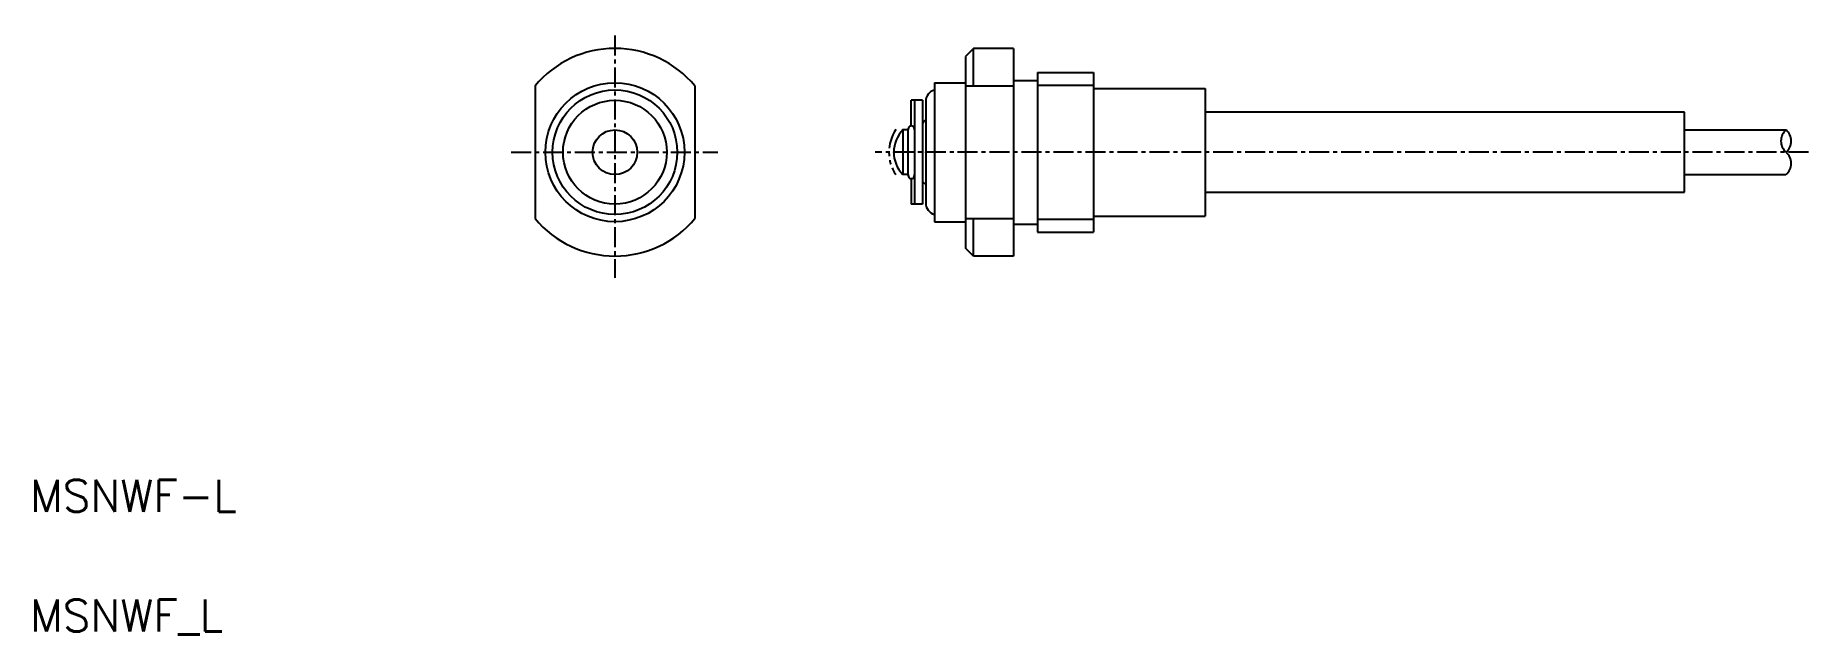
# Model space of a CAD drawing. Extents: x 5 to 116, y 5 to 42.
import ezdxf

# ---------------------------------------------------------------- set-up
doc = ezdxf.new("R2010")
doc.units = 0
doc.linetypes.add('CENTER', pattern=[2, 1.25, -0.25, 0.25, -0.25])
doc.linetypes.add('PHANTOM', pattern=[2.5, 1.25, -0.25, 0.25, -0.25, 0.25, -0.25])
doc.layers.get('0').update_dxf_attribs({"linetype": 'CONTINUOUS'})
doc.layers.add('CENTER', color=1, linetype='CENTER')
doc.styles.get("Standard").update_dxf_attribs({"font": 'txt.shx', "bigfont": 'bigfont.shx'})

msp = doc.modelspace()

# ---------------------------------------------------------------- linework, layer by layer
at = {"color": 7, "linetype": 'CONTINUOUS'}
for p, q in [((64.06, 41.5), (63.56, 41)), ((66.56, 41.5), (64.06, 41.5)), ((64.06, 39.15), (64.06, 41.5)), ((66.56, 41.5), (66.56, 28.5)), ((63.56, 41), (63.56, 29)), ((68.06, 40), (68.06, 30)), ((68.06, 40), (71.56, 40)), ((71.56, 40), (71.56, 30)), ((36.61, 39.15), (36.61, 30.85)), ((46.61, 39.15), (46.61, 30.85)), ((61.61, 39.35), (61.61, 30.65)), ((61.61, 39.35), (63.56, 39.35)), ((63.56, 39.15), (66.56, 39.15)), ((66.56, 39.5), (68.06, 39.5)), ((71.56, 39), (78.56, 39)), ((78.56, 39), (78.56, 31)), ((60.86, 38.25), (60.16, 38.25)), ((60.16, 36.65), (60.16, 38.25)), ((60.36, 38.25), (60.36, 31.75)), ((60.86, 38.25), (60.86, 31.75)), ((61.06, 38.17), (61.06, 31.81)), ((60.88, 36.81), (60.87, 36.81)), ((60.87, 36.81), (60.87, 36.8)), ((60.87, 36.8), (60.87, 36.79)), ((60.89, 36.83), (60.88, 36.83)), ((60.88, 36.83), (60.88, 36.82)), ((60.88, 36.82), (60.88, 36.81)), ((60.9, 36.85), (60.89, 36.85)), ((60.89, 36.85), (60.89, 36.84)), ((60.89, 36.84), (60.89, 36.83)), ((60.91, 36.87), (60.9, 36.87)), ((60.9, 36.87), (60.9, 36.86)), ((60.9, 36.86), (60.9, 36.85)), ((60.92, 36.89), (60.91, 36.88)), ((60.91, 36.88), (60.91, 36.88)), ((60.91, 36.88), (60.91, 36.87)), ((60.93, 36.91), (60.92, 36.9)), ((60.92, 36.9), (60.92, 36.9)), ((60.92, 36.9), (60.92, 36.89)), ((60.94, 36.92), (60.93, 36.91)), ((60.93, 36.91), (60.93, 36.91)), ((60.95, 36.93), (60.94, 36.92)), ((60.94, 36.92), (60.94, 36.92)), ((60.96, 36.93), (60.95, 36.93)), ((60.95, 36.93), (60.95, 36.93)), ((60.95, 36.93), (60.95, 36.93)), ((60.97, 36.94), (60.96, 36.94)), ((60.96, 36.94), (60.96, 36.94)), ((60.96, 36.94), (60.96, 36.93)), ((60.98, 36.95), (60.97, 36.95)), ((60.97, 36.95), (60.97, 36.94)), ((60.97, 36.94), (60.97, 36.94)), ((60.99, 36.96), (60.98, 36.96)), ((60.98, 36.96), (60.98, 36.95)), ((60.98, 36.95), (60.98, 36.95)), ((61, 36.97), (60.99, 36.96)), ((60.99, 36.96), (60.99, 36.96)), ((60.99, 36.96), (60.99, 36.96)), ((61.01, 36.97), (61, 36.97)), ((61, 36.97), (61, 36.97)), ((61.02, 36.98), (61.01, 36.97)), ((61.01, 36.97), (61.01, 36.97)), ((61.01, 36.97), (61.01, 36.97)), ((108.56, 37.5), (78.56, 37.5)), ((108.56, 32.5), (108.56, 37.5)), ((59.96, 36.4), (59.63, 36.4)), ((59.63, 36.4), (59.63, 33.6)), ((59.96, 33.55), (59.96, 36.45)), ((108.56, 36.4), (114.9, 36.4)), ((59.96, 33.6), (59.63, 33.6)), ((60.16, 33.35), (60.16, 31.75)), ((108.56, 33.6), (114.9, 33.6)), ((60.87, 33.2), (60.87, 33.21)), ((60.87, 33.19), (60.87, 33.2)), ((60.88, 33.19), (60.87, 33.19)), ((60.88, 33.18), (60.88, 33.19)), ((60.88, 33.17), (60.88, 33.18)), ((60.89, 33.17), (60.88, 33.17)), ((60.89, 33.16), (60.89, 33.17)), ((60.89, 33.15), (60.89, 33.16)), ((60.9, 33.15), (60.89, 33.15)), ((60.9, 33.14), (60.9, 33.15)), ((60.9, 33.13), (60.9, 33.14)), ((60.91, 33.13), (60.9, 33.13)), ((60.91, 33.12), (60.91, 33.13)), ((60.92, 33.11), (60.91, 33.12)), ((60.91, 33.12), (60.91, 33.12)), ((60.92, 33.1), (60.92, 33.11)), ((60.93, 33.09), (60.92, 33.1)), ((60.92, 33.1), (60.92, 33.1)), ((60.94, 33.08), (60.93, 33.09)), ((60.93, 33.09), (60.93, 33.09)), ((60.95, 33.07), (60.94, 33.08)), ((60.94, 33.08), (60.94, 33.08)), ((60.96, 33.07), (60.95, 33.07)), ((60.95, 33.07), (60.95, 33.07)), ((60.95, 33.07), (60.95, 33.07)), ((60.96, 33.06), (60.96, 33.07)), ((60.97, 33.06), (60.96, 33.06)), ((60.96, 33.06), (60.96, 33.06)), ((60.97, 33.05), (60.97, 33.06)), ((60.97, 33.06), (60.97, 33.06)), ((60.98, 33.05), (60.97, 33.05)), ((60.98, 33.04), (60.98, 33.05)), ((60.98, 33.05), (60.98, 33.05)), ((60.99, 33.04), (60.98, 33.04)), ((61, 33.03), (60.99, 33.04)), ((60.99, 33.04), (60.99, 33.04)), ((60.99, 33.04), (60.99, 33.04)), ((61.01, 33.03), (61, 33.03)), ((61, 33.03), (61, 33.03)), ((61.02, 33.02), (61.01, 33.03)), ((61.01, 33.03), (61.01, 33.03)), ((61.01, 33.03), (61.01, 33.03)), ((78.56, 32.5), (108.56, 32.5)), ((60.86, 31.75), (60.16, 31.75)), ((61.61, 30.65), (63.56, 30.65)), ((63.56, 30.85), (66.56, 30.85)), ((64.06, 28.5), (64.06, 30.85)), ((66.56, 30.5), (68.06, 30.5)), ((68.06, 30), (71.56, 30)), ((71.56, 31), (78.56, 31)), ((64.06, 28.5), (63.56, 29)), ((66.56, 28.5), (64.06, 28.5))]:
    msp.add_line(p, q, dxfattribs=at)
at = {"color": 3, "linetype": 'CONTINUOUS'}
for p, q in [((68.06, 39.19), (71.56, 39.19)), ((68.06, 30.81), (71.56, 30.81))]:
    msp.add_line(p, q, dxfattribs=at)
at = {"color": 7, "linetype": 'CONTINUOUS'}
for radius in [4.35, 3.9, 3.25, 1.4]:
    msp.add_circle((41.61, 35), radius, dxfattribs=at)
for centre, radius, start, end in [((41.61, 35), 6.5, 39.7151, 140.2849), ((61.8, 38.18), 0.74, 104.8963, 180.7433), ((60.16, 36.45), 0.2, 345.9638, 194.0362), ((61.06, 35), 2, 135, 224.427), ((60.16, 33.55), 0.2, 165.9638, 14.0362), ((61.8, 31.82), 0.74, 179.2567, 255.1037), ((41.61, 35), 6.5, 219.7151, 320.2849)]:
    msp.add_arc(centre, radius, start, end, dxfattribs=at)
at = {"color": 3, "linetype": 'PHANTOM'}
msp.add_arc((61.26, 35), 2.5, 145.5501, 214.0558, dxfattribs=at)
at = {"color": 3, "linetype": 'CONTINUOUS'}
for centre, start, end in [((115.52, 35.7), 131.4096, 228.5891), ((114.29, 35.7), 311.4109, 48.5904), ((114.29, 34.3), 311.4096, 48.5891)]:
    msp.add_arc(centre, 0.933, start, end, dxfattribs=at)
at = {"color": 7, "linetype": 'CONTINUOUS'}
for p in [(59.06, 35), (61.06, 35), (63.56, 35)]:
    msp.add_point(p, dxfattribs=at)
at = {"layer": 'CENTER', "color": 1, "linetype": 'CENTER'}
for p, q in [((41.61, 42.31), (41.61, 27.14)), ((35.11, 35), (48.05, 35)), ((116.31, 35), (57.89, 35))]:
    msp.add_line(p, q, dxfattribs=at)

# ---------------------------------------------------------------- texts
at = {"color": 7, "linetype": 'CONTINUOUS'}
for s, p in [('MSNWF-L', (5, 12.5)), ('MSNWF_L', (5, 5))]:
    msp.add_text(s, height=2, dxfattribs=at).set_placement(p)

doc.saveas('drawing.dxf')
